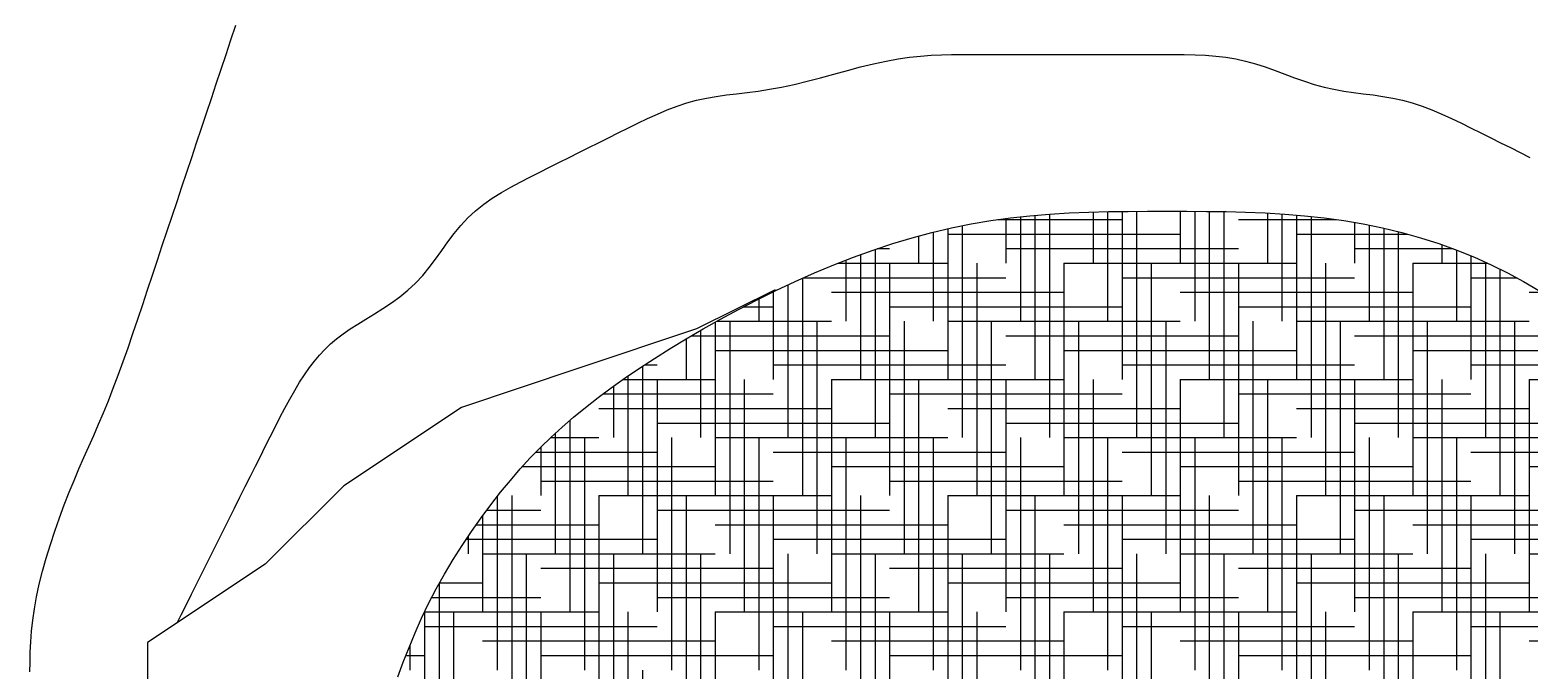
# Model space of a CAD drawing. Extents: x 149.99 to 151.61, y 225.23 to 227.19.
# Drawn here: x 150.632 to 151.276, y 226.099 to 226.374 of the extents above; entities that cross this region are included whole.
import ezdxf

# ---------------------------------------------------------------- set-up
doc = ezdxf.new("R2010")
doc.units = 0
doc.header["$MEASUREMENT"] = 0
doc.layers.get('0').update_dxf_attribs({"linetype": 'CONTINUOUS'})

msp = doc.modelspace()

# ---------------------------------------------------------------- linework, layer by layer
for p, q in [((150.71797, 226.37001), (150.72008, 226.37633)), ((150.71586, 226.36369), (150.71797, 226.37001)), ((150.71375, 226.35736), (150.71586, 226.36369)), ((150.99436, 226.3597), (150.99975, 226.36087)), ((150.99975, 226.36087), (151.00489, 226.3618)), ((151.00489, 226.3618), (151.00981, 226.3625)), ((151.00981, 226.3625), (151.01452, 226.363)), ((151.01452, 226.363), (151.01907, 226.36333)), ((151.01907, 226.36333), (151.02349, 226.36354)), ((151.02349, 226.36354), (151.02781, 226.36364)), ((151.02781, 226.36364), (151.03207, 226.36368)), ((151.03207, 226.36368), (151.03629, 226.36369)), ((151.03629, 226.36369), (151.04051, 226.36369)), ((151.04051, 226.36369), (151.04477, 226.36369)), ((151.04477, 226.36369), (151.04909, 226.36369)), ((151.04909, 226.36369), (151.05351, 226.36369)), ((151.05351, 226.36369), (151.05806, 226.36369)), ((151.05806, 226.36369), (151.06277, 226.36369)), ((151.06277, 226.36369), (151.06769, 226.36369)), ((151.06769, 226.36369), (151.07283, 226.36369)), ((151.07283, 226.36369), (151.07822, 226.36369)), ((151.07822, 226.36369), (151.08381, 226.36369)), ((151.08381, 226.36369), (151.08953, 226.36369)), ((151.08953, 226.36369), (151.09532, 226.36369)), ((151.09532, 226.36369), (151.1011, 226.36369)), ((151.1011, 226.36369), (151.10682, 226.36369)), ((151.10682, 226.36369), (151.11241, 226.36369)), ((151.11241, 226.36369), (151.1178, 226.36369)), ((151.1178, 226.36369), (151.12295, 226.36368)), ((151.12295, 226.36368), (151.12786, 226.36364)), ((151.12786, 226.36364), (151.13257, 226.36354)), ((151.13257, 226.36354), (151.13713, 226.36333)), ((151.13713, 226.36333), (151.14154, 226.363)), ((151.14154, 226.363), (151.14586, 226.3625)), ((151.14586, 226.3625), (151.15012, 226.3618)), ((151.15012, 226.3618), (151.15434, 226.36087)), ((151.15434, 226.36087), (151.15856, 226.3597)), ((150.71165, 226.35104), (150.71375, 226.35736)), ((150.96576, 226.35218), (150.97148, 226.35368)), ((150.97148, 226.35368), (150.97726, 226.35525)), ((150.97726, 226.35525), (150.98305, 226.35682)), ((150.98305, 226.35682), (150.98877, 226.35833)), ((150.98877, 226.35833), (150.99436, 226.3597)), ((151.15856, 226.3597), (151.16277, 226.35833)), ((151.16277, 226.35833), (151.16699, 226.35682)), ((151.16699, 226.35682), (151.17121, 226.35525)), ((151.17121, 226.35525), (151.17542, 226.35368)), ((151.17542, 226.35368), (151.17964, 226.35218)), ((150.70954, 226.34471), (150.71165, 226.35104)), ((150.93545, 226.34682), (150.94, 226.34736)), ((150.94, 226.34736), (150.94472, 226.34796)), ((150.94472, 226.34796), (150.94963, 226.3487)), ((150.94963, 226.3487), (150.95478, 226.34963)), ((150.95478, 226.34963), (150.96017, 226.35081)), ((150.96017, 226.35081), (150.96576, 226.35218)), ((151.17964, 226.35218), (151.18385, 226.35081)), ((151.18385, 226.35081), (151.18807, 226.34963)), ((151.18807, 226.34963), (151.19229, 226.3487)), ((151.19229, 226.3487), (151.1965, 226.34796)), ((151.1965, 226.34796), (151.20072, 226.34736)), ((151.20072, 226.34736), (151.20493, 226.34682)), ((150.70743, 226.33839), (150.70954, 226.34471)), ((150.90559, 226.33981), (150.90981, 226.34142)), ((150.90981, 226.34142), (150.91402, 226.34283)), ((150.91402, 226.34283), (150.91824, 226.34401)), ((150.91824, 226.34401), (150.92246, 226.34494)), ((150.92246, 226.34494), (150.92671, 226.34568)), ((150.92671, 226.34568), (150.93103, 226.34628)), ((150.93103, 226.34628), (150.93545, 226.34682)), ((151.20493, 226.34682), (151.20915, 226.34628)), ((151.20915, 226.34628), (151.21337, 226.34568)), ((151.21337, 226.34568), (151.21758, 226.34494)), ((151.21758, 226.34494), (151.2218, 226.34401)), ((151.2218, 226.34401), (151.22602, 226.34283)), ((151.22602, 226.34283), (151.23023, 226.34142)), ((151.23023, 226.34142), (151.23445, 226.33981)), ((150.70532, 226.33206), (150.70743, 226.33839)), ((150.88872, 226.33206), (150.89294, 226.33413)), ((150.89294, 226.33413), (150.89716, 226.33613)), ((150.89716, 226.33613), (150.90137, 226.33804)), ((150.90137, 226.33804), (150.90559, 226.33981)), ((151.23445, 226.33981), (151.23866, 226.33804)), ((151.23866, 226.33804), (151.24288, 226.33613)), ((151.24288, 226.33613), (151.2471, 226.33413)), ((151.2471, 226.33413), (151.25131, 226.33206)), ((150.70321, 226.32574), (150.70532, 226.33206)), ((150.87608, 226.32574), (150.88029, 226.32785)), ((150.88029, 226.32785), (150.88451, 226.32996)), ((150.88451, 226.32996), (150.88872, 226.33206)), ((151.25131, 226.33206), (151.25553, 226.32996)), ((151.25553, 226.32996), (151.25974, 226.32785)), ((151.25974, 226.32785), (151.26396, 226.32574)), ((150.70111, 226.31942), (150.70321, 226.32574)), ((150.86343, 226.31942), (150.86764, 226.32152)), ((150.86764, 226.32152), (150.87186, 226.32363)), ((150.87186, 226.32363), (150.87608, 226.32574)), ((151.26396, 226.32574), (151.26818, 226.32363)), ((151.26818, 226.32363), (151.27239, 226.32152)), ((151.27239, 226.32152), (151.27661, 226.31942)), ((150.699, 226.31309), (150.70111, 226.31942)), ((150.85078, 226.31309), (150.855, 226.3152)), ((150.855, 226.3152), (150.85921, 226.31731)), ((150.85921, 226.31731), (150.86343, 226.31942)), ((150.69689, 226.30677), (150.699, 226.31309)), ((150.83828, 226.30662), (150.84239, 226.30883)), ((150.84239, 226.30883), (150.84657, 226.31098)), ((150.84657, 226.31098), (150.85078, 226.31309)), ((150.69478, 226.30044), (150.69689, 226.30677)), ((150.82667, 226.29926), (150.83038, 226.30186)), ((150.83038, 226.30186), (150.83427, 226.30431)), ((150.83427, 226.30431), (150.83828, 226.30662)), ((150.69267, 226.29412), (150.69478, 226.30044)), ((150.81986, 226.29342), (150.82315, 226.29645)), ((150.82315, 226.29645), (150.82667, 226.29926)), ((151.07002, 226.29504), (151.07845, 226.29554)), ((151.07845, 226.29554), (151.08688, 226.29588)), ((151.08688, 226.29588), (151.09532, 226.29608)), ((151.08871, 226.29592), (151.08871, 226.27392)), ((151.09496, 226.29607), (151.09496, 226.24892)), ((151.09532, 226.29608), (151.10375, 226.29618)), ((151.10121, 226.29615), (151.10121, 226.22392)), ((151.10375, 226.29618), (151.11218, 226.29622)), ((151.10746, 226.2962), (151.10746, 226.19892)), ((151.11218, 226.29622), (151.12061, 226.29623)), ((151.12061, 226.29623), (151.12904, 226.29622)), ((151.12621, 226.29622), (151.12621, 226.27392)), ((151.12904, 226.29622), (151.13748, 226.29618)), ((151.13246, 226.29621), (151.13246, 226.24892)), ((151.13748, 226.29618), (151.14591, 226.29608)), ((151.13871, 226.29617), (151.13871, 226.22392)), ((151.14496, 226.29609), (151.14496, 226.19892)), ((151.14591, 226.29608), (151.15434, 226.29588)), ((151.15434, 226.29588), (151.16277, 226.29554)), ((151.16277, 226.29554), (151.17121, 226.29504)), ((151.16371, 226.29549), (151.16371, 226.27392)), ((150.69057, 226.28779), (150.69267, 226.29412)), ((150.81398, 226.28665), (150.81682, 226.29013)), ((150.81682, 226.29013), (150.81986, 226.29342)), ((151.01942, 226.28709), (151.02786, 226.28907)), ((151.02786, 226.28907), (151.03629, 226.29078)), ((151.03246, 226.29), (151.03246, 226.19892)), ((151.03629, 226.29078), (151.04472, 226.29223)), ((151.04472, 226.29223), (151.05315, 226.29342)), ((151.04783, 226.29267), (151.10121, 226.29267)), ((151.05121, 226.29314), (151.05121, 226.27392)), ((151.05315, 226.29342), (151.06159, 226.29434)), ((151.05746, 226.29389), (151.05746, 226.24892)), ((151.06159, 226.29434), (151.07002, 226.29504)), ((151.06371, 226.29452), (151.06371, 226.22392)), ((151.06996, 226.29504), (151.06996, 226.19892)), ((151.15121, 226.29267), (151.19339, 226.29267)), ((151.16996, 226.29512), (151.16996, 226.24892)), ((151.17121, 226.29504), (151.17964, 226.29434)), ((151.17621, 226.29463), (151.17621, 226.22392)), ((151.17964, 226.29434), (151.18807, 226.29342)), ((151.18246, 226.29403), (151.18246, 226.19892)), ((151.18807, 226.29342), (151.1965, 226.29223)), ((151.1965, 226.29223), (151.20489, 226.29078)), ((151.20121, 226.29142), (151.20121, 226.27392)), ((151.20489, 226.29078), (151.21322, 226.28907)), ((151.20746, 226.29025), (151.20746, 226.24892)), ((151.21322, 226.28907), (151.22145, 226.28709)), ((151.21371, 226.28895), (151.21371, 226.22392)), ((150.68846, 226.28147), (150.69057, 226.28779)), ((150.80862, 226.27936), (150.81126, 226.28304)), ((150.81126, 226.28304), (150.81398, 226.28665)), ((151.00256, 226.28235), (151.01099, 226.28485)), ((151.01099, 226.28485), (151.01942, 226.28709)), ((151.01371, 226.28557), (151.01371, 226.27392)), ((151.01996, 226.28722), (151.01996, 226.24892)), ((151.02621, 226.28868), (151.02621, 226.22392)), ((151.02621, 226.28642), (151.12621, 226.28642)), ((151.17621, 226.28642), (151.22389, 226.28642)), ((151.21996, 226.28745), (151.21996, 226.19892)), ((151.22145, 226.28709), (151.22955, 226.28485)), ((151.22955, 226.28485), (151.23748, 226.28235)), ((150.68635, 226.27515), (150.68846, 226.28147)), ((150.80597, 226.27568), (150.80862, 226.27936)), ((150.97727, 226.27326), (150.9857, 226.27655)), ((150.9857, 226.27655), (150.99413, 226.27958)), ((150.98871, 226.27763), (150.98871, 226.22392)), ((150.99413, 226.27958), (151.00256, 226.28235)), ((150.99496, 226.27985), (150.99496, 226.19892)), ((150.99591, 226.28017), (151.00121, 226.28017)), ((151.05121, 226.28017), (151.15121, 226.28017)), ((151.20121, 226.28017), (151.24358, 226.28017)), ((151.23748, 226.28235), (151.24521, 226.27958)), ((151.23871, 226.28191), (151.23871, 226.27392)), ((151.24496, 226.27967), (151.24496, 226.24892)), ((151.24521, 226.27958), (151.25272, 226.27655)), ((151.25121, 226.27716), (151.25121, 226.22392)), ((151.25272, 226.27655), (151.25997, 226.27326)), ((150.68424, 226.26882), (150.68635, 226.27515)), ((150.80042, 226.26859), (150.80326, 226.27207)), ((150.80326, 226.27207), (150.80597, 226.27568)), ((150.96055, 226.26603), (150.96887, 226.26974)), ((150.96887, 226.26974), (150.97727, 226.27326)), ((150.97895, 226.27392), (151.02621, 226.27392)), ((150.98246, 226.27529), (150.98246, 226.24892)), ((151.00121, 226.27392), (151.00121, 226.17392)), ((151.03871, 226.27392), (151.03871, 226.17392)), ((151.07621, 226.27392), (151.07621, 226.17392)), ((151.07621, 226.27392), (151.17621, 226.27392)), ((151.11371, 226.27392), (151.11371, 226.17392)), ((151.15121, 226.27392), (151.15121, 226.17392)), ((151.18871, 226.27392), (151.18871, 226.17392)), ((151.22621, 226.27392), (151.22621, 226.17392)), ((151.22621, 226.27392), (151.25853, 226.27392)), ((151.25746, 226.2744), (151.25746, 226.19892)), ((151.25997, 226.27326), (151.26699, 226.26974)), ((151.26371, 226.27139), (151.26371, 226.17392)), ((151.26699, 226.26974), (151.27381, 226.26603)), ((150.68213, 226.2625), (150.68424, 226.26882)), ((150.79409, 226.26227), (150.79737, 226.26531)), ((150.79737, 226.26531), (150.80042, 226.26859)), ((150.95232, 226.26215), (150.96055, 226.26603)), ((150.95746, 226.26457), (150.95746, 226.19892)), ((150.96371, 226.26744), (150.96371, 226.17392)), ((150.96422, 226.26767), (151.05121, 226.26767)), ((151.10121, 226.26767), (151.20121, 226.26767)), ((151.25121, 226.26767), (151.2708, 226.26767)), ((151.27381, 226.26603), (151.28047, 226.26215)), ((150.68003, 226.25618), (150.68213, 226.2625)), ((150.78332, 226.25442), (150.787, 226.25686)), ((150.787, 226.25686), (150.79061, 226.25947)), ((150.79061, 226.25947), (150.79409, 226.26227)), ((150.95197, 226.2625), (150.91824, 226.24563)), ((150.93629, 226.25402), (150.94422, 226.25813)), ((150.94422, 226.25813), (150.95232, 226.26215)), ((150.94496, 226.2585), (150.94496, 226.24892)), ((150.95121, 226.2616), (150.95121, 226.22392)), ((150.97621, 226.26142), (151.07621, 226.26142)), ((151.12621, 226.26142), (151.22621, 226.26142)), ((151.27621, 226.26142), (151.28166, 226.26142)), ((150.67792, 226.24989), (150.68003, 226.25618)), ((150.77603, 226.24989), (150.77964, 226.25211)), ((150.77964, 226.25211), (150.78332, 226.25442)), ((150.92855, 226.24984), (150.93629, 226.25402)), ((150.9385, 226.25517), (150.95121, 226.25517)), ((151.00121, 226.25517), (151.10121, 226.25517)), ((151.15121, 226.25517), (151.25121, 226.25517)), ((150.67581, 226.24367), (150.67792, 226.24989)), ((150.76623, 226.24352), (150.76927, 226.24563)), ((150.76927, 226.24563), (150.77255, 226.24775)), ((150.77255, 226.24775), (150.77603, 226.24989)), ((150.91824, 226.24563), (150.86764, 226.22877)), ((150.9138, 226.24142), (150.92105, 226.24563)), ((150.91996, 226.245), (150.91996, 226.19892)), ((150.92105, 226.24563), (150.92855, 226.24984)), ((150.92621, 226.24853), (150.92621, 226.17392)), ((150.9269, 226.24892), (150.97621, 226.24892)), ((150.93246, 226.24892), (150.93246, 226.14892)), ((150.96996, 226.24892), (150.96996, 226.14892)), ((151.00746, 226.24892), (151.00746, 226.14892)), ((151.02621, 226.24892), (151.12621, 226.24892)), ((151.04496, 226.24892), (151.04496, 226.14892)), ((151.08246, 226.24892), (151.08246, 226.14892)), ((151.11996, 226.24892), (151.11996, 226.14892)), ((151.15746, 226.24892), (151.15746, 226.14892)), ((151.17621, 226.24892), (151.27621, 226.24892)), ((151.19496, 226.24892), (151.19496, 226.14892)), ((151.23246, 226.24892), (151.23246, 226.14892)), ((151.26996, 226.24892), (151.26996, 226.14892)), ((150.67159, 226.23156), (150.6737, 226.23755)), ((150.6737, 226.23755), (150.67581, 226.24367)), ((150.75838, 226.23685), (150.76082, 226.23916)), ((150.76082, 226.23916), (150.76343, 226.24137)), ((150.76343, 226.24137), (150.76623, 226.24352)), ((150.90682, 226.2372), (150.9138, 226.24142)), ((150.91371, 226.24136), (150.91371, 226.22392)), ((150.91595, 226.24267), (151.00121, 226.24267)), ((151.05121, 226.24267), (151.15121, 226.24267)), ((151.20121, 226.24267), (151.30121, 226.24267)), ((150.66949, 226.22574), (150.67159, 226.23156)), ((150.75171, 226.22899), (150.75385, 226.2318)), ((150.75385, 226.2318), (150.75606, 226.23441)), ((150.75606, 226.23441), (150.75838, 226.23685)), ((150.89364, 226.22877), (150.9001, 226.23298)), ((150.9001, 226.23298), (150.90682, 226.2372)), ((150.92621, 226.23642), (151.02621, 226.23642)), ((151.07621, 226.23642), (151.17621, 226.23642)), ((151.22621, 226.23642), (151.31995, 226.23642)), ((150.66738, 226.22011), (150.66949, 226.22574)), ((150.74748, 226.22267), (150.74959, 226.22596)), ((150.74959, 226.22596), (150.75171, 226.22899)), ((150.86764, 226.22877), (150.81705, 226.2119)), ((150.88152, 226.22034), (150.88745, 226.22455)), ((150.88745, 226.22455), (150.89364, 226.22877)), ((150.88871, 226.22541), (150.88871, 226.17392)), ((150.89496, 226.22963), (150.89496, 226.14892)), ((150.89579, 226.23017), (150.90121, 226.23017)), ((150.95121, 226.23017), (151.05121, 226.23017)), ((151.10121, 226.23017), (151.20121, 226.23017)), ((151.25121, 226.23017), (151.32932, 226.23017)), ((150.66527, 226.21471), (150.66738, 226.22011)), ((150.74327, 226.21543), (150.74538, 226.21915)), ((150.74538, 226.21915), (150.74748, 226.22267)), ((150.87586, 226.21612), (150.88152, 226.22034)), ((150.88246, 226.221), (150.88246, 226.19892)), ((150.88656, 226.22392), (150.92621, 226.22392)), ((150.90121, 226.22392), (150.90121, 226.12392)), ((150.93871, 226.22392), (150.93871, 226.12392)), ((150.97621, 226.22392), (150.97621, 226.12392)), ((150.97621, 226.22392), (151.07621, 226.22392)), ((151.01371, 226.22392), (151.01371, 226.12392)), ((151.05121, 226.22392), (151.05121, 226.12392)), ((151.08871, 226.22392), (151.08871, 226.12392)), ((151.12621, 226.22392), (151.12621, 226.12392)), ((151.12621, 226.22392), (151.22621, 226.22392)), ((151.16371, 226.22392), (151.16371, 226.12392)), ((151.20121, 226.22392), (151.20121, 226.12392)), ((151.23871, 226.22392), (151.23871, 226.12392)), ((151.27621, 226.22392), (151.27621, 226.12392)), ((151.27621, 226.22392), (151.3387, 226.22392)), ((150.66316, 226.20957), (150.66527, 226.21471)), ((150.73905, 226.20754), (150.74116, 226.21155)), ((150.74116, 226.21155), (150.74327, 226.21543)), ((150.81705, 226.2119), (150.76646, 226.17818)), ((150.86531, 226.20768), (150.87045, 226.2119)), ((150.87045, 226.2119), (150.87586, 226.21612)), ((150.87794, 226.21767), (150.95121, 226.21767)), ((151.00121, 226.21767), (151.10121, 226.21767)), ((151.15121, 226.21767), (151.25121, 226.21767)), ((150.66105, 226.20461), (150.66316, 226.20957)), ((150.73694, 226.20343), (150.73905, 226.20754)), ((150.8604, 226.20343), (150.86531, 226.20768)), ((150.86371, 226.20629), (150.86371, 226.12392)), ((150.87621, 226.21142), (150.97621, 226.21142)), ((150.90121, 226.20517), (151.00121, 226.20517)), ((151.02621, 226.21142), (151.12621, 226.21142)), ((151.05121, 226.20517), (151.15121, 226.20517)), ((151.17621, 226.21142), (151.27621, 226.21142)), ((151.20121, 226.20517), (151.30121, 226.20517)), ((150.65684, 226.19504), (150.65894, 226.19979)), ((150.65894, 226.19979), (150.66105, 226.20461)), ((150.73273, 226.19504), (150.73484, 226.19925)), ((150.73484, 226.19925), (150.73694, 226.20343)), ((150.85113, 226.19469), (150.85568, 226.19911)), ((150.85549, 226.19892), (150.87621, 226.19892)), ((150.85568, 226.19911), (150.8604, 226.20343)), ((150.85746, 226.20073), (150.85746, 226.14892)), ((150.86996, 226.19892), (150.86996, 226.09892)), ((150.90746, 226.19892), (150.90746, 226.09892)), ((150.92621, 226.19892), (151.02621, 226.19892)), ((150.94496, 226.19892), (150.94496, 226.09892)), ((150.98246, 226.19892), (150.98246, 226.09892)), ((151.01996, 226.19892), (151.01996, 226.09892)), ((151.05746, 226.19892), (151.05746, 226.09892)), ((151.07621, 226.19892), (151.17621, 226.19892)), ((151.09496, 226.19892), (151.09496, 226.09892)), ((151.13246, 226.19892), (151.13246, 226.09892)), ((151.16996, 226.19892), (151.16996, 226.09892)), ((151.20746, 226.19892), (151.20746, 226.09892)), ((151.22621, 226.19892), (151.32621, 226.19892)), ((151.24496, 226.19892), (151.24496, 226.09892)), ((150.65473, 226.19029), (150.65684, 226.19504)), ((150.73062, 226.19082), (150.73273, 226.19504)), ((150.84671, 226.19014), (150.85113, 226.19469)), ((150.84917, 226.19267), (150.90121, 226.19267)), ((150.85121, 226.19476), (150.85121, 226.17392)), ((150.95121, 226.19267), (151.05121, 226.19267)), ((151.10121, 226.19267), (151.20121, 226.19267)), ((151.25121, 226.19267), (151.35121, 226.19267)), ((150.65262, 226.18547), (150.65473, 226.19029)), ((150.72633, 226.18224), (150.72849, 226.18656)), ((150.72849, 226.18656), (150.73062, 226.19082)), ((150.84239, 226.18542), (150.84671, 226.19014)), ((150.8433, 226.18642), (150.92621, 226.18642)), ((150.97621, 226.18642), (151.07621, 226.18642)), ((151.12621, 226.18642), (151.22621, 226.18642)), ((151.27621, 226.18642), (151.37621, 226.18642)), ((150.6484, 226.17536), (150.65051, 226.18051)), ((150.65051, 226.18051), (150.65262, 226.18547)), ((150.72412, 226.17782), (150.72633, 226.18224)), ((150.83391, 226.17536), (150.83814, 226.18051)), ((150.83814, 226.18051), (150.84239, 226.18542)), ((150.85121, 226.18017), (150.95121, 226.18017)), ((151.00121, 226.18017), (151.10121, 226.18017)), ((151.15121, 226.18017), (151.25121, 226.18017)), ((150.6463, 226.16997), (150.6484, 226.17536)), ((150.71949, 226.16856), (150.72184, 226.17327)), ((150.72184, 226.17327), (150.72412, 226.17782)), ((150.76646, 226.17818), (150.73273, 226.14445)), ((150.8297, 226.16997), (150.83391, 226.17536)), ((150.83246, 226.1735), (150.83246, 226.09892)), ((150.83871, 226.17392), (150.83871, 226.07392)), ((150.87621, 226.17392), (150.87621, 226.07392)), ((150.87621, 226.17392), (150.97621, 226.17392)), ((150.91371, 226.17392), (150.91371, 226.07392)), ((150.95121, 226.17392), (150.95121, 226.07392)), ((150.98871, 226.17392), (150.98871, 226.07392)), ((151.02621, 226.17392), (151.02621, 226.07392)), ((151.02621, 226.17392), (151.12621, 226.17392)), ((151.06371, 226.17392), (151.06371, 226.07392)), ((151.10121, 226.17392), (151.10121, 226.07392)), ((151.13871, 226.17392), (151.13871, 226.07392)), ((151.17621, 226.17392), (151.17621, 226.07392)), ((151.17621, 226.17392), (151.27621, 226.17392)), ((151.21371, 226.17392), (151.21371, 226.07392)), ((151.25121, 226.17392), (151.25121, 226.07392)), ((150.64423, 226.16438), (150.6463, 226.16997)), ((150.71703, 226.16364), (150.71949, 226.16856)), ((150.82553, 226.16434), (150.8297, 226.16997)), ((150.828, 226.16767), (150.85121, 226.16767)), ((150.90121, 226.16767), (151.00121, 226.16767)), ((151.05121, 226.16767), (151.15121, 226.16767)), ((151.20121, 226.16767), (151.30121, 226.16767)), ((150.64223, 226.15866), (150.64423, 226.16438)), ((150.71446, 226.1585), (150.71703, 226.16364)), ((150.82141, 226.15852), (150.82553, 226.16434)), ((150.82346, 226.16142), (150.87621, 226.16142)), ((150.82621, 226.16526), (150.82621, 226.12392)), ((150.92621, 226.16142), (151.02621, 226.16142)), ((151.07621, 226.16142), (151.17621, 226.16142)), ((151.22621, 226.16142), (151.32621, 226.16142)), ((150.64032, 226.15288), (150.64223, 226.15866)), ((150.71177, 226.15312), (150.71446, 226.1585)), ((150.8174, 226.15253), (150.82141, 226.15852)), ((150.81917, 226.15517), (150.90121, 226.15517)), ((150.81996, 226.15634), (150.81996, 226.14892)), ((150.95121, 226.15517), (151.05121, 226.15517)), ((151.10121, 226.15517), (151.20121, 226.15517)), ((151.25121, 226.15517), (151.35121, 226.15517)), ((150.63694, 226.14137), (150.63855, 226.14709)), ((150.63855, 226.14709), (150.64032, 226.15288)), ((150.70626, 226.1421), (150.70901, 226.14761)), ((150.70901, 226.14761), (150.71177, 226.15312)), ((150.81352, 226.14641), (150.8174, 226.15253)), ((150.82621, 226.14892), (150.92621, 226.14892)), ((150.84496, 226.14892), (150.84496, 226.04892)), ((150.88246, 226.14892), (150.88246, 226.04892)), ((150.91996, 226.14892), (150.91996, 226.04892)), ((150.95746, 226.14892), (150.95746, 226.04892)), ((150.97621, 226.14892), (151.07621, 226.14892)), ((150.99496, 226.14892), (150.99496, 226.04892)), ((151.03246, 226.14892), (151.03246, 226.04892)), ((151.06996, 226.14892), (151.06996, 226.04892)), ((151.10746, 226.14892), (151.10746, 226.04892)), ((151.12621, 226.14892), (151.22621, 226.14892)), ((151.14496, 226.14892), (151.14496, 226.04892)), ((151.18246, 226.14892), (151.18246, 226.04892)), ((151.21996, 226.14892), (151.21996, 226.04892)), ((151.25746, 226.14892), (151.25746, 226.04892)), ((151.27621, 226.14892), (151.37621, 226.14892)), ((150.63553, 226.13578), (150.63694, 226.14137)), ((150.73273, 226.14445), (150.68213, 226.11072)), ((150.70357, 226.13672), (150.70626, 226.1421)), ((150.8098, 226.14019), (150.81352, 226.14641)), ((150.85121, 226.14267), (150.95121, 226.14267)), ((151.00121, 226.14267), (151.10121, 226.14267)), ((151.15121, 226.14267), (151.25121, 226.14267)), ((150.63435, 226.13039), (150.63553, 226.13578)), ((150.70101, 226.1316), (150.70357, 226.13672)), ((150.80628, 226.1339), (150.8098, 226.14019)), ((150.80746, 226.13599), (150.80746, 226.04892)), ((150.80769, 226.13642), (150.82621, 226.13642)), ((150.87621, 226.13642), (150.97621, 226.13642)), ((151.02621, 226.13642), (151.12621, 226.13642)), ((151.17621, 226.13642), (151.27621, 226.13642)), ((150.63342, 226.12525), (150.63435, 226.13039)), ((150.69865, 226.12688), (150.70101, 226.1316)), ((150.803, 226.12758), (150.80628, 226.1339)), ((150.80434, 226.13017), (150.85121, 226.13017)), ((150.90121, 226.13017), (151.00121, 226.13017)), ((151.05121, 226.13017), (151.15121, 226.13017)), ((151.20121, 226.13017), (151.30121, 226.13017)), ((150.63273, 226.12034), (150.63342, 226.12525)), ((150.69478, 226.11915), (150.69655, 226.12268)), ((150.69655, 226.12268), (150.69865, 226.12688)), ((150.79716, 226.11493), (150.79996, 226.12126)), ((150.79996, 226.12126), (150.803, 226.12758)), ((150.80121, 226.12385), (150.80121, 226.07392)), ((150.80124, 226.12392), (150.87621, 226.12392)), ((150.81371, 226.12392), (150.81371, 226.02392)), ((150.85121, 226.12392), (150.85121, 226.02392)), ((150.88871, 226.12392), (150.88871, 226.02392)), ((150.92621, 226.12392), (150.92621, 226.02392)), ((150.92621, 226.12392), (151.02621, 226.12392)), ((150.96371, 226.12392), (150.96371, 226.02392)), ((151.00121, 226.12392), (151.00121, 226.02392)), ((151.03871, 226.12392), (151.03871, 226.02392)), ((151.07621, 226.12392), (151.07621, 226.02392)), ((151.07621, 226.12392), (151.17621, 226.12392)), ((151.11371, 226.12392), (151.11371, 226.02392)), ((151.15121, 226.12392), (151.15121, 226.02392)), ((151.18871, 226.12392), (151.18871, 226.02392)), ((151.22621, 226.12392), (151.22621, 226.02392)), ((151.22621, 226.12392), (151.32621, 226.12392)), ((151.26371, 226.12392), (151.26371, 226.02392)), ((150.63189, 226.11107), (150.63223, 226.11562)), ((150.63223, 226.11562), (150.63273, 226.12034)), ((150.79455, 226.10861), (150.79716, 226.11493)), ((150.80121, 226.11767), (150.90121, 226.11767)), ((150.95121, 226.11767), (151.05121, 226.11767)), ((151.10121, 226.11767), (151.20121, 226.11767)), ((151.25121, 226.11767), (151.35121, 226.11767)), ((150.63169, 226.10665), (150.63189, 226.11107)), ((150.68213, 226.11072), (150.68213, 225.95894)), ((150.7921, 226.10228), (150.79455, 226.10861)), ((150.79496, 226.1096), (150.79496, 226.09892)), ((150.82621, 226.11142), (150.92621, 226.11142)), ((150.97621, 226.11142), (151.07621, 226.11142)), ((151.12621, 226.11142), (151.22621, 226.11142)), ((151.27621, 226.11142), (151.37621, 226.11142)), ((150.63155, 226.09807), (150.63158, 226.10233)), ((150.63158, 226.10233), (150.63169, 226.10665)), ((150.78979, 226.09596), (150.7921, 226.10228)), ((150.79322, 226.10517), (150.80121, 226.10517)), ((150.85121, 226.10517), (150.95121, 226.10517)), ((151.00121, 226.10517), (151.10121, 226.10517)), ((151.15121, 226.10517), (151.25121, 226.10517)), ((150.89496, 226.09892), (150.89496, 225.99892))]:
    msp.add_line(p, q)

doc.saveas('drawing.dxf')
